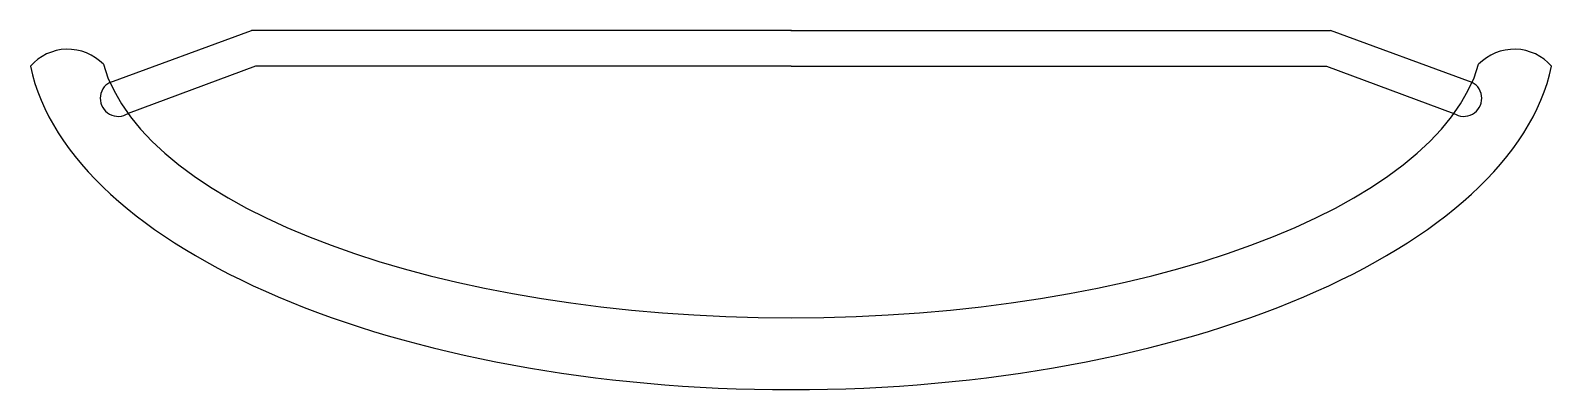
# Model space of a CAD drawing. Header units: millimetres. Extents: x -42.3 to 42.3, y -20 to 0.
import ezdxf

# ---------------------------------------------------------------- set-up
doc = ezdxf.new("R2010")
doc.units = ezdxf.units.MM
doc.layers.get('0').update_dxf_attribs({"linetype": 'CONTINUOUS'})

msp = doc.modelspace()

# ---------------------------------------------------------------- linework, layer by layer
for p, q in [((-37.863, -2.898), (-30, 0)), ((0, 0), (-30, 0)), ((0, 0), (30, 0)), ((37.863, -2.898), (30, 0)), ((-29.781, -2), (-36.856, -4.625)), ((0, -2), (-29.781, -2)), ((0, -2), (29.781, -2)), ((29.781, -2), (36.856, -4.625))]:
    msp.add_line(p, q)
for centre, radius, start, end in [((-40.207, -3.797), 2.748, 44.02738, 139.16551), ((40.207, -3.797), 2.748, 40.83449, 135.97262), ((-37.405, -3.788), 1.001, 117.21644, 303.26428), ((37.405, -3.788), 1.001, -123.26428, 62.78356)]:
    msp.add_arc(centre, radius, start, end)
for major_axis, ratio, start_param, end_param in [((-42.5, 0), 0.470588, 0.100167, 3.041425), ((-38.5, 0), 0.415584, 0.118211, 3.023382)]:
    msp.add_ellipse((0, 0), major_axis=major_axis, ratio=ratio, start_param=start_param, end_param=end_param)
msp.add_point((0, 0))

doc.saveas('drawing.dxf')
